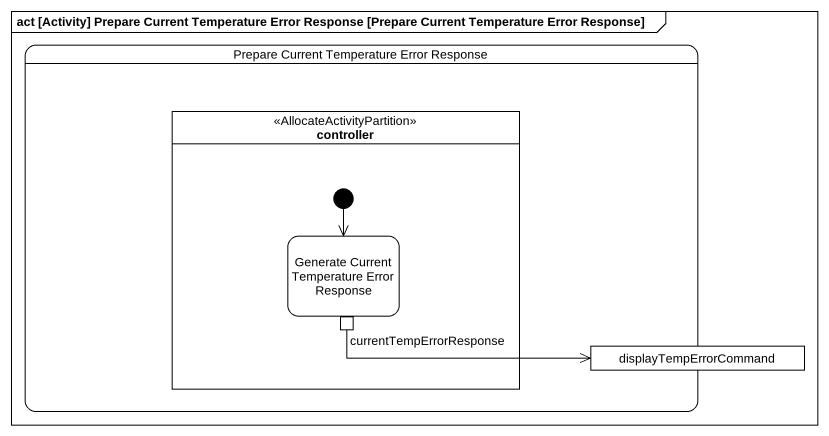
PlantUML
@startuml
mainframe act [Activity] Prepare Current Temperature Error Response [Prepare Current Temperature Error Response]
hide empty description
state "Prepare Current Temperature Error Response" as Prepare_Current_Temperature {
  state controller <<AllocateActivityPartition>> {
    state "Generate Current Temperature Error Response" as Generate_Current {
      state currentTempErrorResponse <<outputPin>>
    }
    [*] --> Generate_Current
  }
  state displayTempErrorCommand <<object>>
}
currentTempErrorResponse -right-> displayTempErrorCommand
@enduml
